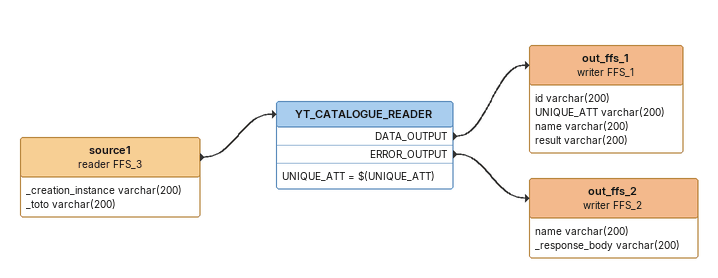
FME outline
source1 (reader FFS_3)
    attributes: _creation_instance varchar(200), _toto varchar(200)
    -> YT_CATALOGUE_READER
YT_CATALOGUE_READER
    UNIQUE_ATT = $(UNIQUE_ATT)
    DATA_OUTPUT -> out_ffs_1 (writer FFS_1)
    ERROR_OUTPUT -> out_ffs_2 (writer FFS_2)
out_ffs_1 (writer FFS_1)
    attributes: id varchar(200), UNIQUE_ATT varchar(200), name varchar(200), result varchar(200)
out_ffs_2 (writer FFS_2)
    attributes: name varchar(200), _response_body varchar(200)
